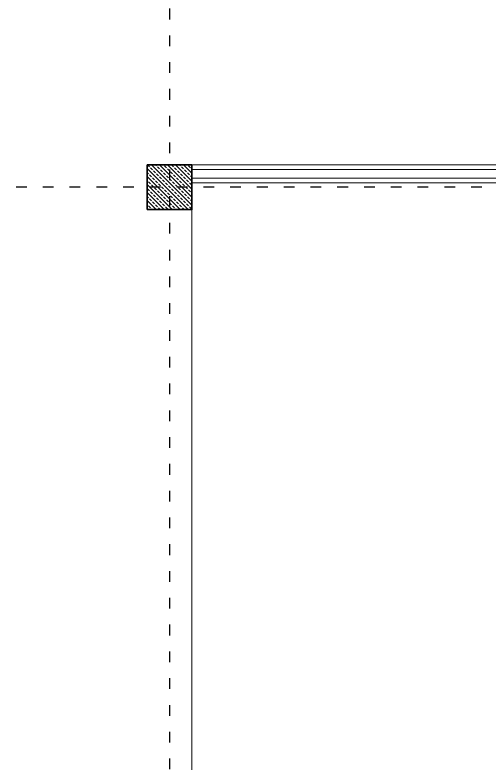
# Model space of a CAD drawing. Header units: millimetres. Extents: x 626118 to 667468, y 4481694 to 4492717.
# Drawn here: x 654709 to 655241, y 4490274 to 4491112 of the extents above; entities that cross this region are included whole.
import ezdxf

# ---------------------------------------------------------------- set-up
doc = ezdxf.new("R2010")
doc.units = ezdxf.units.MM
doc.linetypes.add('ACAD_ISO03W100', pattern=[30, 12, -18])
doc.linetypes.add('DUZ', pattern=[500, 500])
doc.layers.get('0').update_dxf_attribs({"color": 1, "linetype": 'DUZ'})
for name, color, linetype, lineweight in [('iç duvar', 7, 'Continuous', 50), ('KAPEN', 151, 'Continuous', 9), ('KOLON_F', 3, 'Continuous', 35)]:
    doc.layers.add(name, color=color, linetype=linetype, lineweight=lineweight)
doc.layers.add('KOLTAR_F', color=145, linetype='Continuous')

msp = doc.modelspace()

# ---------------------------------------------------------------- hatches: boundary and pattern name
at = {"layer": 'KOLTAR_F'}
h = msp.add_hatch(dxfattribs=at)
h.set_pattern_fill('ANSI33', color=256, angle=90, style=0)
h.set_pattern_definition([(135, (5159270.136, 3830310.847), (-4.4901280605, -4.4901280605), []), (135, (5159270.136, 3830315.337), (-4.4901280605, -4.4901280605), [3.175, -1.5875])])
h.paths.add_polyline_path([(654857.67, 4490894.33), (654857.67, 4490944.33), (654907.67, 4490944.33), (654907.67, 4490894.33)])

# ---------------------------------------------------------------- linework, layer by layer
at = {"color": 232, "linetype": 'ACAD_ISO03W100'}
for p, q in [((654882.67, 4492079.33), (654882.67, 4488949.33)), ((657662.67, 4490919.33), (653722.67, 4490919.33))]:
    msp.add_line(p, q, dxfattribs=at)
at = {"layer": 'iç duvar', "color": 252, "linetype": 'Continuous', "lineweight": 5, "true_color": 0x939598}
for p, q in [((655277.67, 4490944.33), (654907.67, 4490944.33)), ((655277.67, 4490924.33), (654907.67, 4490924.33)), ((654907.67, 4490204.33), (654907.67, 4490894.33))]:
    msp.add_line(p, q, dxfattribs=at)
at = {"layer": 'KAPEN'}
for p, q in [((655277.67, 4490939.33), (654907.67, 4490939.33)), ((655277.67, 4490929.33), (654907.67, 4490929.33))]:
    msp.add_line(p, q, dxfattribs=at)
at = {"layer": 'KOLON_F'}
msp.add_lwpolyline([(654857.67, 4490894.33), (654857.67, 4490944.33), (654907.67, 4490944.33), (654907.67, 4490894.33)], close=True, dxfattribs=at)

doc.saveas('drawing.dxf')
